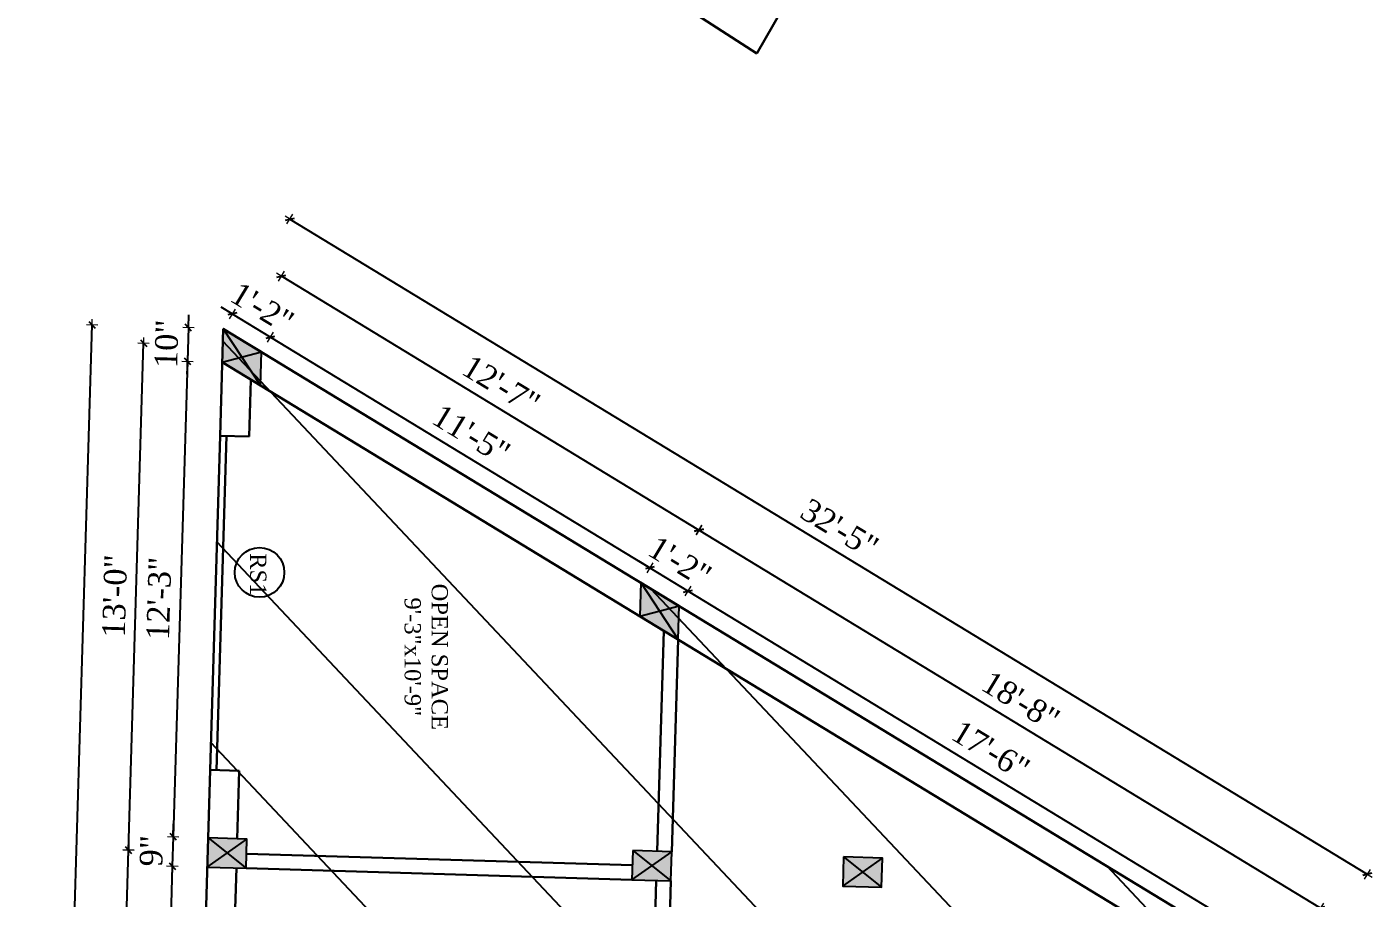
# Model space of a CAD drawing. Header units: inches. Extents: x 4069 to 291496, y -47643 to 12535.
# Drawn here: x 135725.6 to 136140.3, y -18333.8 to -18065.3 of the extents above; entities that cross this region are included whole.
import ezdxf

# ---------------------------------------------------------------- set-up
doc = ezdxf.new("R2010")
doc.units = ezdxf.units.IN
doc.header["$LTSCALE"] = 5
doc.header["$MEASUREMENT"] = 0
doc.layers.add('A-WALL', color=7, linetype='Continuous', lineweight=9)
doc.layers.add('Dimension', color=7, linetype='Continuous', lineweight=18)
doc.layers.add('dim line', color=7, linetype='Continuous', lineweight=15, true_color=0xfab2b2)
doc.layers.add('TEXT', color=6, linetype='Continuous')
doc.layers.add('WALL', color=7, linetype='Continuous')
doc.styles.add('ordinary', font='times.ttf')
doc.dimstyles.new('Copy of 96', dxfattribs={"dimtxt": 7, "dimasz": 4, "dimexe": 0.5, "dimexo": 0.5, "dimgap": 3, "dimtad": 1, "dimdec": 1, "dimzin": 11, "dimdsep": 46, "dimlunit": 4, "dimtxsty": 'ordinary', "dimblk": 'OBLIQUE', "dimcen": 0.09, "dimse1": 1, "dimse2": 1, "dimclrt": 6, "dimazin": 0, "dimtfac": 1, "dimtdec": 1, "dimtix": 1, "dimtmove": 2, "dimatfit": 3, "dimldrblk": 'leader', "dimfxl": 0.5, "dimfxlon": 1, "dimtolj": 1, "dimtzin": 0, "dimarcsym": 0})

# ---------------------------------------------------------------- blocks, each defined once
blk = doc.blocks.new('c2a')
at = {"color": 1, "ltscale": 5}
for p, q in [((18091.63, 4625.76), (18084.82, 4613.76)), ((18101.98, 4625.76), (18091.63, 4625.76)), ((18095.17, 4613.76), (18101.98, 4625.76)), ((18084.82, 4613.76), (18095.17, 4613.76))]:
    blk.add_line(p, q, dxfattribs=at)
blk = doc.blocks.new('oblique')
at = {"color": 0, "lineweight": -2}
blk.add_line((0.25, 0.25), (-0.25, -0.25), dxfattribs=at)
at = {"layer": 'dim line', "lineweight": 9}
for p, q in [((-0.4375, 0), (0.4375, 0)), ((0, 0.4375), (0, -0.4375))]:
    blk.add_line(p, q, dxfattribs=at)
blk = doc.blocks.new('*D3829')
at = {"layer": 'A-WALL', "color": 0, "lineweight": -2, "ltscale": 50, "transparency": 16777216}
blk.add_line((135752.47, -18468.94), (135756.95, -18319), dxfattribs=at)
at = {"layer": 'Defpoints', "color": 0, "ltscale": 50, "transparency": 16777216}
for p in [(135756.95, -18319), (135781.35, -18319.73), (135776.87, -18469.67)]:
    blk.add_point(p, dxfattribs=at)
at = {"layer": 'A-WALL', "color": 0, "lineweight": -2, "ltscale": 50, "transparency": 16777216, "xscale": 4, "yscale": 4, "zscale": 4}
for p, rotation in [((135756.95, -18319), 88.28998542889354), ((135752.47, -18468.94), 268.2899854288935)]:
    blk.add_blockref('oblique', p, dxfattribs=dict(at, rotation=rotation))
at = {"layer": 'A-WALL', "color": 6, "ltscale": 50, "transparency": 16777216, "insert": (135748.15, -18393.78), "char_height": 7, "attachment_point": 5, "rotation": 88.29, "style": 'ordinary'}
blk.add_mtext('\\A1;12\'-6"', dxfattribs=at)
blk = doc.blocks.new('_OBLIQUE')
at = {"color": 0, "linetype": 'ByBlock'}
blk.add_line((-0.5, -0.5), (0.5, 0.5), dxfattribs=at)
blk = doc.blocks.new('leader')
at = {"layer": 'Dimension'}
for p, q in [((0, -4.33), (0, 4.33)), ((-4.42, 0), (4.42, 0))]:
    blk.add_line(p, q, dxfattribs=at)
blk = doc.blocks.new('*D3830')
at = {"layer": 'A-WALL', "color": 0, "lineweight": -2, "ltscale": 50, "transparency": 16777216}
blk.add_line((135756.95, -18319), (135761.61, -18162.75), dxfattribs=at)
at = {"layer": 'Defpoints', "color": 0, "ltscale": 50, "transparency": 16777216}
for p in [(135761.61, -18162.75), (135786.01, -18163.48), (135781.35, -18319.73)]:
    blk.add_point(p, dxfattribs=at)
at = {"layer": 'A-WALL', "color": 0, "lineweight": -2, "ltscale": 50, "transparency": 16777216, "xscale": 4, "yscale": 4, "zscale": 4}
for p, rotation in [((135761.61, -18162.75), 88.28998542889354), ((135756.95, -18319), 268.2899854288935)]:
    blk.add_blockref('oblique', p, dxfattribs=dict(at, rotation=rotation))
at = {"layer": 'A-WALL', "color": 6, "ltscale": 50, "transparency": 16777216, "insert": (135752.72, -18240.68), "char_height": 7, "attachment_point": 5, "rotation": 88.29, "style": 'ordinary'}
blk.add_mtext('\\A1;13\'-0"', dxfattribs=at)
blk = doc.blocks.new('*D3691')
at = {"layer": 'A-WALL', "color": 0, "lineweight": -2, "ltscale": 50, "transparency": 16777216}
blk.add_line((135728.62, -18729.84), (135745.72, -18157.1), dxfattribs=at)
at = {"layer": 'Defpoints', "color": 0, "ltscale": 50, "transparency": 16777216}
for p in [(135745.72, -18157.1), (135786.17, -18158.31), (135769.07, -18731.05)]:
    blk.add_point(p, dxfattribs=at)
at = {"layer": 'A-WALL', "color": 0, "lineweight": -2, "ltscale": 50, "transparency": 16777216, "xscale": 4, "yscale": 4, "zscale": 4}
for p, rotation in [((135745.72, -18157.1), 88.28998542889354), ((135728.62, -18729.84), 268.2899854288935)]:
    blk.add_blockref('oblique', p, dxfattribs=dict(at, rotation=rotation))
at = {"layer": 'A-WALL', "color": 6, "ltscale": 50, "transparency": 16777216, "insert": (135730.61, -18443.27), "char_height": 7, "attachment_point": 5, "rotation": 88.29, "style": 'ordinary'}
blk.add_mtext('\\A1;48\'-0"', dxfattribs=at)
blk = doc.blocks.new('*D3831')
at = {"layer": 'A-WALL', "color": 0, "lineweight": -2, "ltscale": 50, "transparency": 16777216}
for p, q in [((135788.94, -18153.74), (135785.52, -18151.66)), ((135788.94, -18153.74), (135800.73, -18160.91)), ((135800.73, -18160.91), (135804.15, -18162.99))]:
    blk.add_line(p, q, dxfattribs=at)
at = {"layer": 'Defpoints', "color": 0, "ltscale": 50, "transparency": 16777216}
for p in [(135786.17, -18158.31), (135800.73, -18160.91), (135797.96, -18165.47)]:
    blk.add_point(p, dxfattribs=at)
at = {"layer": 'A-WALL', "color": 0, "lineweight": -2, "ltscale": 50, "transparency": 16777216, "xscale": 4, "yscale": 4, "zscale": 4}
for p, rotation in [((135788.94, -18153.74), 328.7014709224883), ((135800.73, -18160.91), 148.7014709224883)]:
    blk.add_blockref('oblique', p, dxfattribs=dict(at, rotation=rotation))
at = {"layer": 'A-WALL', "color": 6, "ltscale": 50, "transparency": 16777216, "insert": (135798.21, -18151.77), "char_height": 7, "attachment_point": 5, "rotation": 328.7015, "style": 'ordinary'}
blk.add_mtext('\\A1;1\'-2"', dxfattribs=at)
blk = doc.blocks.new('*D3832')
at = {"layer": 'A-WALL', "color": 0, "lineweight": -2, "ltscale": 50, "transparency": 16777216}
blk.add_line((135800.73, -18160.91), (135917.66, -18232), dxfattribs=at)
at = {"layer": 'Defpoints', "color": 0, "ltscale": 50, "transparency": 16777216}
for p in [(135797.96, -18165.47), (135917.66, -18232), (135914.89, -18236.56)]:
    blk.add_point(p, dxfattribs=at)
at = {"layer": 'A-WALL', "color": 0, "lineweight": -2, "ltscale": 50, "transparency": 16777216, "xscale": 4, "yscale": 4, "zscale": 4}
for p, rotation in [((135800.73, -18160.91), 148.7014709242146), ((135917.66, -18232), 328.7014709242146)]:
    blk.add_blockref('oblique', p, dxfattribs=dict(at, rotation=rotation))
at = {"layer": 'A-WALL', "color": 6, "ltscale": 50, "transparency": 16777216, "insert": (135862.61, -18190.85), "char_height": 7, "attachment_point": 5, "rotation": 328.7015, "style": 'ordinary'}
blk.add_mtext('\\A1;11\'-5"', dxfattribs=at)
blk = doc.blocks.new('*D3833')
at = {"layer": 'A-WALL', "color": 0, "lineweight": -2, "ltscale": 50, "transparency": 16777216}
for p, q in [((135917.66, -18232), (135914.25, -18229.92)), ((135917.66, -18232), (135929.46, -18239.17)), ((135929.46, -18239.17), (135932.87, -18241.25))]:
    blk.add_line(p, q, dxfattribs=at)
at = {"layer": 'Defpoints', "color": 0, "ltscale": 50, "transparency": 16777216}
for p in [(135914.89, -18236.56), (135929.46, -18239.17), (135926.68, -18243.73)]:
    blk.add_point(p, dxfattribs=at)
at = {"layer": 'A-WALL', "color": 0, "lineweight": -2, "ltscale": 50, "transparency": 16777216, "xscale": 4, "yscale": 4, "zscale": 4}
for p, rotation in [((135917.66, -18232), 328.7014709242146), ((135929.46, -18239.17), 148.7014709242146)]:
    blk.add_blockref('oblique', p, dxfattribs=dict(at, rotation=rotation))
at = {"layer": 'A-WALL', "color": 6, "ltscale": 50, "transparency": 16777216, "insert": (135926.94, -18230.03), "char_height": 7, "attachment_point": 5, "rotation": 328.7015, "style": 'ordinary'}
blk.add_mtext('\\A1;1\'-2"', dxfattribs=at)
blk = doc.blocks.new('*D3834')
at = {"layer": 'A-WALL', "color": 0, "lineweight": -2, "ltscale": 50, "transparency": 16777216}
blk.add_line((135929.46, -18239.17), (136109.27, -18348.49), dxfattribs=at)
at = {"layer": 'Defpoints', "color": 0, "ltscale": 50, "transparency": 16777216}
for p in [(135926.68, -18243.73), (136109.27, -18348.49), (136106.5, -18353.06)]:
    blk.add_point(p, dxfattribs=at)
at = {"layer": 'A-WALL', "color": 0, "lineweight": -2, "ltscale": 50, "transparency": 16777216, "xscale": 4, "yscale": 4, "zscale": 4}
for p, rotation in [((135929.46, -18239.17), 148.7014709242146), ((136109.27, -18348.49), 328.7014709242146)]:
    blk.add_blockref('oblique', p, dxfattribs=dict(at, rotation=rotation))
at = {"layer": 'A-WALL', "color": 6, "ltscale": 50, "transparency": 16777216, "insert": (136022.78, -18288.22), "char_height": 7, "attachment_point": 5, "rotation": 328.7015, "style": 'ordinary'}
blk.add_mtext('\\A1;17\'-6"', dxfattribs=at)
blk = doc.blocks.new('*D3836')
at = {"layer": 'A-WALL', "color": 0, "lineweight": -2, "ltscale": 50, "transparency": 16777216}
blk.add_line((136124.42, -18336.86), (135932.81, -18220.37), dxfattribs=at)
at = {"layer": 'Defpoints', "color": 0, "ltscale": 50, "transparency": 16777216}
for p in [(135932.81, -18220.37), (135920.78, -18240.15), (136112.39, -18356.64)]:
    blk.add_point(p, dxfattribs=at)
at = {"layer": 'A-WALL', "color": 0, "lineweight": -2, "ltscale": 50, "transparency": 16777216, "xscale": 4, "yscale": 4, "zscale": 4}
for p, rotation in [((135932.81, -18220.37), 148.7014709224112), ((136124.42, -18336.86), 328.7014709224112)]:
    blk.add_blockref('oblique', p, dxfattribs=dict(at, rotation=rotation))
at = {"layer": 'A-WALL', "color": 6, "ltscale": 50, "transparency": 16777216, "insert": (136032.02, -18273.01), "char_height": 7, "attachment_point": 5, "rotation": 328.7015, "style": 'ordinary'}
blk.add_mtext('\\A1;18\'-8"', dxfattribs=at)
blk = doc.blocks.new('*D3837')
at = {"layer": 'A-WALL', "color": 0, "lineweight": -2, "ltscale": 50, "transparency": 16777216}
blk.add_line((135932.81, -18220.37), (135804.09, -18142.11), dxfattribs=at)
at = {"layer": 'Defpoints', "color": 0, "ltscale": 50, "transparency": 16777216}
for p in [(135804.09, -18142.11), (135792.06, -18161.89), (135920.78, -18240.15)]:
    blk.add_point(p, dxfattribs=at)
at = {"layer": 'A-WALL', "color": 0, "lineweight": -2, "ltscale": 50, "transparency": 16777216, "xscale": 4, "yscale": 4, "zscale": 4}
for p, rotation in [((135804.09, -18142.11), 148.7014709242146), ((135932.81, -18220.37), 328.7014709242146)]:
    blk.add_blockref('oblique', p, dxfattribs=dict(at, rotation=rotation))
at = {"layer": 'A-WALL', "color": 6, "ltscale": 50, "transparency": 16777216, "insert": (135871.86, -18175.62), "char_height": 7, "attachment_point": 5, "rotation": 328.7015, "style": 'ordinary'}
blk.add_mtext('\\A1;12\'-7"', dxfattribs=at)
blk = doc.blocks.new('*D3692')
at = {"layer": 'A-WALL', "color": 0, "lineweight": -2, "ltscale": 50, "transparency": 16777216}
blk.add_line((135806.7, -18124.53), (136138.82, -18326.45), dxfattribs=at)
at = {"layer": 'Defpoints', "color": 0, "ltscale": 50, "transparency": 16777216}
for p in [(135786.17, -18158.31), (136138.82, -18326.45), (136118.29, -18360.23)]:
    blk.add_point(p, dxfattribs=at)
at = {"layer": 'A-WALL', "color": 0, "lineweight": -2, "ltscale": 50, "transparency": 16777216, "xscale": 4, "yscale": 4, "zscale": 4}
for p, rotation in [((135806.7, -18124.53), 148.7014709224075), ((136138.82, -18326.45), 328.7014709224075)]:
    blk.add_blockref('oblique', p, dxfattribs=dict(at, rotation=rotation))
at = {"layer": 'A-WALL', "color": 6, "ltscale": 50, "transparency": 16777216, "insert": (135976.17, -18219.88), "char_height": 7, "attachment_point": 5, "rotation": 328.7015, "style": 'ordinary'}
blk.add_mtext('\\A1;32\'-5"', dxfattribs=at)
blk = doc.blocks.new('*D3694')
at = {"layer": 'A-WALL', "color": 0, "lineweight": -2, "ltscale": 50, "transparency": 16777216}
for p, q in [((135775.41, -18157.98), (135775.53, -18153.99)), ((135775.41, -18157.98), (135775.1, -18168.33)), ((135775.1, -18168.33), (135774.98, -18172.33))]:
    blk.add_line(p, q, dxfattribs=at)
at = {"layer": 'Defpoints', "color": 0, "ltscale": 50, "transparency": 16777216}
for p in [(135786.17, -18158.31), (135775.1, -18168.33), (135785.86, -18168.65)]:
    blk.add_point(p, dxfattribs=at)
at = {"layer": 'A-WALL', "color": 0, "lineweight": -2, "ltscale": 50, "transparency": 16777216, "xscale": 4, "yscale": 4, "zscale": 4}
for p, rotation in [((135775.41, -18157.98), 268.2899854288935), ((135775.1, -18168.33), 88.28998542889354)]:
    blk.add_blockref('oblique', p, dxfattribs=dict(at, rotation=rotation))
at = {"layer": 'A-WALL', "color": 6, "ltscale": 50, "transparency": 16777216, "insert": (135768.7, -18162.96), "char_height": 7, "attachment_point": 5, "rotation": 88.29, "style": 'ordinary'}
blk.add_mtext('\\A1;10"', dxfattribs=at)
blk = doc.blocks.new('*D3695')
at = {"layer": 'A-WALL', "color": 0, "lineweight": -2, "ltscale": 50, "transparency": 16777216}
blk.add_line((135775.1, -18168.33), (135770.73, -18314.91), dxfattribs=at)
at = {"layer": 'Defpoints', "color": 0, "ltscale": 50, "transparency": 16777216}
for p in [(135785.86, -18168.65), (135770.73, -18314.91), (135781.48, -18315.24)]:
    blk.add_point(p, dxfattribs=at)
at = {"layer": 'A-WALL', "color": 0, "lineweight": -2, "ltscale": 50, "transparency": 16777216, "xscale": 4, "yscale": 4, "zscale": 4}
for p, rotation in [((135775.1, -18168.33), 88.28998542889352), ((135770.73, -18314.91), 268.2899854288935)]:
    blk.add_blockref('oblique', p, dxfattribs=dict(at, rotation=rotation))
at = {"layer": 'A-WALL', "color": 6, "ltscale": 50, "transparency": 16777216, "insert": (135766.36, -18241.43), "char_height": 7, "attachment_point": 5, "rotation": 88.29, "style": 'ordinary'}
blk.add_mtext('\\A1;12\'-3"', dxfattribs=at)
blk = doc.blocks.new('*D3696')
at = {"layer": 'A-WALL', "color": 0, "lineweight": -2, "ltscale": 50, "transparency": 16777216}
for p, q in [((135770.73, -18314.91), (135770.85, -18310.92)), ((135770.73, -18314.91), (135770.46, -18323.91)), ((135770.46, -18323.91), (135770.34, -18327.91))]:
    blk.add_line(p, q, dxfattribs=at)
at = {"layer": 'Defpoints', "color": 0, "ltscale": 50, "transparency": 16777216}
for p in [(135781.48, -18315.24), (135770.46, -18323.91), (135781.21, -18324.23)]:
    blk.add_point(p, dxfattribs=at)
at = {"layer": 'A-WALL', "color": 0, "lineweight": -2, "ltscale": 50, "transparency": 16777216, "xscale": 4, "yscale": 4, "zscale": 4}
for p, rotation in [((135770.73, -18314.91), 268.2899854288935), ((135770.46, -18323.91), 88.28998542889354)]:
    blk.add_blockref('oblique', p, dxfattribs=dict(at, rotation=rotation))
at = {"layer": 'A-WALL', "color": 6, "ltscale": 50, "transparency": 16777216, "insert": (135764.03, -18319.22), "char_height": 7, "attachment_point": 5, "rotation": 88.29, "style": 'ordinary'}
blk.add_mtext('\\A1;9"', dxfattribs=at)
blk = doc.blocks.new('*D3697')
at = {"layer": 'A-WALL', "color": 0, "lineweight": -2, "ltscale": 50, "transparency": 16777216}
blk.add_line((135770.46, -18323.91), (135766.25, -18464.85), dxfattribs=at)
at = {"layer": 'Defpoints', "color": 0, "ltscale": 50, "transparency": 16777216}
for p in [(135781.21, -18324.23), (135766.25, -18464.85), (135777.01, -18465.17)]:
    blk.add_point(p, dxfattribs=at)
at = {"layer": 'A-WALL', "color": 0, "lineweight": -2, "ltscale": 50, "transparency": 16777216, "xscale": 4, "yscale": 4, "zscale": 4}
for p, rotation in [((135770.46, -18323.91), 88.28998542889352), ((135766.25, -18464.85), 268.2899854288935)]:
    blk.add_blockref('oblique', p, dxfattribs=dict(at, rotation=rotation))
at = {"layer": 'A-WALL', "color": 6, "ltscale": 50, "transparency": 16777216, "insert": (135761.79, -18394.18), "char_height": 7, "attachment_point": 5, "rotation": 88.29, "style": 'ordinary'}
blk.add_mtext('\\A1;11\'-9"', dxfattribs=at)

msp = doc.modelspace()

# ---------------------------------------------------------------- hatches: boundary and pattern name
at = {"layer": 'WALL', "linetype": 'ByBlock', "ltscale": 5, "true_color": 0xf8991e}
h = msp.add_hatch(dxfattribs=at)
h.set_pattern_fill('ANSI31', color=30, scale=350, angle=268.2899854)
h.set_pattern_definition([(313.29, (138562.37, -11794.013), (31.8453, 29.999), [])])
h.paths.add_polyline_path([(135786.16692, -18158.30506), (136118.28928, -18360.22694), (136106.97956, -18739.05816), (135775.06538, -18731.22892), (135769.06805, -18731.04988)])
h = msp.add_hatch(color=30, dxfattribs=at)
h.dxf.hatch_style = 1
h.paths.add_polyline_path([(135791.90816, -18167.06199), (135785.85807, -18168.65011), (135797.6494, -18175.81893)])
h.paths.add_polyline_path([(135791.90816, -18167.06199), (135797.6494, -18175.81893), (135797.95824, -18165.47388)])
h.paths.add_polyline_path([(135797.95824, -18165.47388), (135786.16692, -18158.30506), (135791.90816, -18167.06199)])
h.paths.add_polyline_path([(135791.90816, -18167.06199), (135786.16692, -18158.30506), (135785.85807, -18168.65011)])
h = msp.add_hatch(color=30, dxfattribs=at)
h.dxf.hatch_style = 1
h.paths.add_polyline_path([(135920.63014, -18245.32166), (135914.58006, -18246.90977), (135926.37138, -18254.0786)])
h.paths.add_polyline_path([(135920.63014, -18245.32166), (135926.37138, -18254.0786), (135926.68023, -18243.73355)])
h.paths.add_polyline_path([(135926.68023, -18243.73355), (135914.8889, -18236.56472), (135920.63014, -18245.32166)])
h.paths.add_polyline_path([(135920.63014, -18245.32166), (135914.8889, -18236.56472), (135914.58006, -18246.90977)])
h = msp.add_hatch(color=30, dxfattribs=at)
h.dxf.hatch_style = 1
h.paths.add_polyline_path([(135787.34493, -18319.91209), (135781.48189, -18315.23505), (135781.21332, -18324.23104)])
h.paths.add_polyline_path([(135781.21332, -18324.23104), (135793.20798, -18324.58914), (135787.34493, -18319.91209)])
h.paths.add_polyline_path([(135787.34493, -18319.91209), (135793.20798, -18324.58914), (135793.47655, -18315.59314)])
h.paths.add_polyline_path([(135793.47655, -18315.59314), (135781.48189, -18315.23505), (135787.34493, -18319.91209)])
h = msp.add_hatch(color=30, dxfattribs=at)
h.dxf.hatch_style = 1
h.paths.add_polyline_path([(135918.28659, -18323.82126), (135912.42355, -18319.14422), (135912.15498, -18328.14021)])
h.paths.add_polyline_path([(135912.15498, -18328.14021), (135924.14964, -18328.4983), (135918.28659, -18323.82126)])
h.paths.add_polyline_path([(135918.28659, -18323.82126), (135924.14964, -18328.4983), (135924.41821, -18319.50231)])
h.paths.add_polyline_path([(135924.41821, -18319.50231), (135912.42355, -18319.14422), (135918.28659, -18323.82126)])
h = msp.add_hatch(color=30, dxfattribs=at)
h.dxf.hatch_style = 1
h.paths.add_polyline_path([(135983.25765, -18325.76092), (135977.3946, -18321.08388), (135977.12603, -18330.07987)])
h.paths.add_polyline_path([(135977.12603, -18330.07987), (135989.12069, -18330.43796), (135983.25765, -18325.76092)])
h.paths.add_polyline_path([(135983.25765, -18325.76092), (135989.12069, -18330.43796), (135989.38926, -18321.44197)])
h.paths.add_polyline_path([(135989.38926, -18321.44197), (135977.3946, -18321.08388), (135983.25765, -18325.76092)])

# ---------------------------------------------------------------- linework, layer by layer
at = {"color": 1, "ltscale": 5}
for p, q in [((135786.16692, -18158.30506), (135797.6494, -18175.81893)), ((135785.85807, -18168.65011), (135797.95824, -18165.47388)), ((135914.8889, -18236.56472), (135926.37138, -18254.0786)), ((135914.58006, -18246.90977), (135926.68023, -18243.73355)), ((135781.21332, -18324.23104), (135793.47655, -18315.59314)), ((135781.48189, -18315.23505), (135793.20798, -18324.58914)), ((135912.15498, -18328.14021), (135924.41821, -18319.50231)), ((135912.42355, -18319.14422), (135924.14964, -18328.4983)), ((135977.12603, -18330.07987), (135989.38926, -18321.44197)), ((135977.3946, -18321.08388), (135989.12069, -18330.43796))]:
    msp.add_line(p, q, dxfattribs=at)
at = {"layer": 'A-WALL', "lineweight": 30}
for p, q in [((136034.94218, -17925.26993), (135950.66596, -18073.51581)), ((135950.66596, -18073.51581), (135880.65985, -18028.2792)), ((135786.16692, -18158.30506), (135785.18217, -18191.29036)), ((135786.16692, -18158.30506), (136118.28928, -18360.22694)), ((135785.85807, -18168.65011), (136117.98044, -18370.57199)), ((135794.70157, -18174.02672), (135794.17816, -18191.55893)), ((135785.18217, -18191.29036), (135782.10855, -18294.24449)), ((135787.18127, -18191.35004), (135784.10766, -18294.30417)), ((135785.18217, -18191.29036), (135794.17816, -18191.55893)), ((135919.92021, -18319.36802), (135921.94963, -18251.39029)), ((135924.41821, -18319.50231), (135926.37138, -18254.0786)), ((135782.10855, -18294.24449), (135780.64634, -18343.22267)), ((135782.10855, -18294.24449), (135791.10454, -18294.51306)), ((135791.10454, -18294.51306), (135790.47788, -18315.50362)), ((135793.34226, -18320.09114), (135912.28927, -18323.64221)), ((135790.20931, -18324.49961), (135789.64233, -18343.49124)), ((135793.20798, -18324.58914), (135912.15498, -18328.14021)), ((135916.79985, -18423.88792), (135919.65164, -18328.36402)), ((135921.29784, -18424.0222), (135924.14964, -18328.4983))]:
    msp.add_line(p, q, dxfattribs=at)
at = {"layer": 'TEXT'}
msp.add_circle((135797.34327, -18233.41138), 7.64038, dxfattribs=at)
at = {"layer": 'WALL', "color": 2, "linetype": 'ByBlock', "ltscale": 5}
for points in [[(135786.16692, -18158.30506), (135785.85807, -18168.65011), (135797.6494, -18175.81893), (135797.95824, -18165.47388)], [(135914.8889, -18236.56472), (135914.58006, -18246.90977), (135926.37138, -18254.0786), (135926.68023, -18243.73355)], [(135781.48189, -18315.23505), (135781.21332, -18324.23104), (135793.20798, -18324.58914), (135793.47655, -18315.59314)], [(135912.42355, -18319.14422), (135912.15498, -18328.14021), (135924.14964, -18328.4983), (135924.41821, -18319.50231)], [(135977.3946, -18321.08388), (135977.12603, -18330.07987), (135989.12069, -18330.43796), (135989.38926, -18321.44197)]]:
    msp.add_lwpolyline(points, close=True, dxfattribs=at)

# ---------------------------------------------------------------- block references
at = {"layer": 'WALL', "color": 2, "linetype": 'ByBlock', "ltscale": 5, "rotation": 268.2899854281412}
for p in [(131714.13069, 56.13923), (131842.85268, -22.12043)]:
    msp.add_blockref('c2a', p, dxfattribs=at)

# ---------------------------------------------------------------- texts
at = {"layer": 'TEXT', "style": 'ordinary'}
msp.add_text('RS1', height=5, rotation=270, dxfattribs=at).set_placement((135794.45489, -18227.47897))
at = {"layer": 'TEXT', "insert": (135842.00612, -18259.42403), "char_height": 5, "attachment_point": 8, "rotation": 270, "style": 'ordinary'}
msp.add_mtext_dynamic_manual_height_columns('OPEN SPACE\\P9\'-3"x10\'-9"', width=101.5687276, gutter_width=1720.71691, heights=[0], dxfattribs=at)

# ---------------------------------------------------------------- dimensions: what is measured, and where the dimension line sits
at = {"layer": 'A-WALL', "ltscale": 50}
for p1, p2, distance, picture, middle in [((135786.16692, -18158.30506), (136118.28928, -18360.22694), 39.52759, '*D3692', (135976.17077, -18219.88495)), ((135786.16692, -18158.30506), (135797.95824, -18165.47388), 5.34192, '*D3831', (135798.21442, -18151.77088)), ((136112.39362, -18356.64253), (135920.78456, -18240.14913), -23.15088, '*D3836', (136032.0241, -18273.00823))]:
    dim = msp.add_aligned_dim(p1=p1, p2=p2, distance=distance, dimstyle='Copy of 96', override={"dimdec": 0, "dimblk": 'oblique', "dimtdec": 0, "dimarcsym": 1}, dxfattribs=at)
    dim.commit()
    dim.dimension.update_dxf_attribs({"geometry": picture, "text_midpoint": middle})
for base, p1, p2, angle, picture, middle in [((135804.0894, -18142.10769), (135920.78456, -18240.14913), (135792.06258, -18161.88947), 328.7014709, '*D3837', (135871.86382, -18175.62308)), ((135775.10388, -18168.32905), (135786.16692, -18158.30506), (135785.85807, -18168.65011), 268.2899854, '*D3694', (135768.70066, -18162.96075)), ((135761.61004, -18162.74906), (135781.34761, -18319.73305), (135786.01249, -18163.47758), 268.2899854, '*D3830', (135752.71995, -18240.68102)), ((135917.66401, -18232.0002), (135797.95824, -18165.47388), (135914.8889, -18236.56472), 148.7014709, '*D3832', (135862.60688, -18190.84896)), ((135770.72769, -18314.91399), (135785.85807, -18168.65011), (135781.48189, -18315.23505), 268.2899854, '*D3695', (135766.35815, -18241.42575)), ((135929.45534, -18239.16902), (135914.8889, -18236.56472), (135926.68023, -18243.73355), 148.7014709, '*D3833', (135926.93641, -18230.03054)), ((136109.27307, -18348.49359), (135926.68023, -18243.73355), (136106.49796, -18353.05812), 148.7014709, '*D3834', (136022.77764, -18288.21687)), ((135770.45913, -18323.90999), (135781.48189, -18315.23505), (135781.21332, -18324.23104), 268.2899854, '*D3696', (135764.02568, -18319.21592)), ((135756.94515, -18319.00453), (135776.87146, -18469.66625), (135781.34761, -18319.73305), 268.2899854, '*D3829', (135748.14943, -18393.77536)), ((135766.25155, -18464.84719), (135781.21332, -18324.23104), (135777.00575, -18465.16825), 268.2899854, '*D3697', (135761.78761, -18394.18251))]:
    dim = msp.add_linear_dim(base=base, p1=p1, p2=p2, angle=angle, dimstyle='Copy of 96', override={"dimdec": 0, "dimblk": 'oblique', "dimtdec": 0, "dimarcsym": 1}, dxfattribs=at)
    dim.commit()
    dim.dimension.update_dxf_attribs({"geometry": picture, "text_midpoint": middle})
dim = msp.add_linear_dim(base=(135745.72166, -18157.09759), p1=(135769.06805, -18731.04988), p2=(135786.16692, -18158.30506), angle=268.2899854, text='48\'-0"', dimstyle='Copy of 96', override={"dimdec": 0, "dimblk": 'oblique', "dimtdec": 0, "dimarcsym": 1}, dxfattribs=at)
dim.commit()
dim.dimension.update_dxf_attribs({"geometry": '*D3691', "text_midpoint": (135730.61459, -18443.27423)})

doc.saveas('drawing.dxf')
